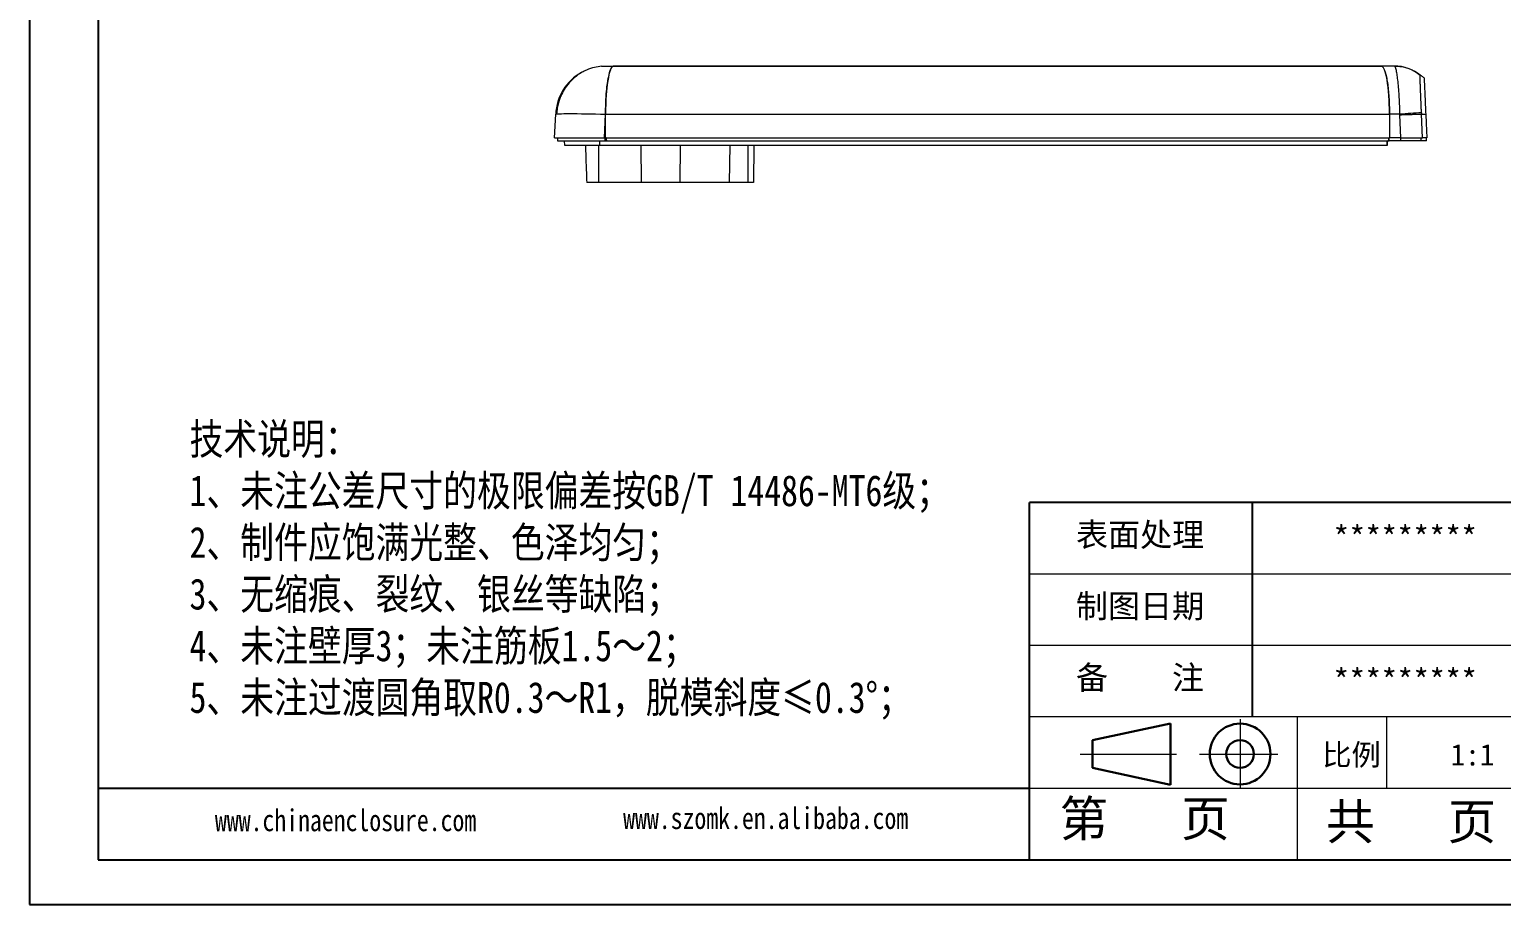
# Model space of a CAD drawing. Header units: inches. Extents: x 1568 to 2997, y 532 to 848.
# Drawn here: x 1568.2 to 1816.2, y 531.8 to 679.2 of the extents above; entities that cross this region are included whole.
import ezdxf

# ---------------------------------------------------------------- set-up
doc = ezdxf.new("R2010")
doc.units = ezdxf.units.IN
doc.linetypes.add('CENTER2', pattern=[28.575, 19.05, -3.175, 3.175, -3.175])
doc.layers.add('文字', color=81, linetype='Continuous')
for name, color, linetype, lineweight in [('粗实线', 7, 'Continuous', 30), ('细实线', 3, 'Continuous', 9), ('细点划线', 2, 'CENTER2', 9)]:
    doc.layers.add(name, color=color, linetype=linetype, lineweight=lineweight)
doc.styles.get("Standard").update_dxf_attribs({"font": 'txt', "bigfont": 'gbcbig.shx'})
doc.styles.add('宋体', font='', dxfattribs={"width": 0.8, "height": 3.5})
doc.styles.get('宋体').set_extended_font_data('SimSun')

msp = doc.modelspace()

# ---------------------------------------------------------------- linework, layer by layer
for p, q in [((1568.157, 847.734), (1568.157, 531.77)), ((1579.72, 840.211), (1579.72, 539.293)), ((1568.157, 678.049), (1568.157, 531.77)), ((1826.946, 599.476), (1736.671, 599.476)), ((1736.671, 539.293), (1736.671, 599.476)), ((1774.286, 563.366), (1774.286, 599.476)), ((1736.671, 551.329), (1579.72, 551.329)), ((1579.72, 539.293), (2007.497, 539.293)), ((1568.157, 531.77), (2015.02, 531.77)), ((1568.157, 531.77), (1775.038, 531.77))]:
    msp.add_line(p, q)
at = {"color": 7, "linetype": 'Continuous', "lineweight": 15}
for p, q in [((1664.576, 672.989), (1665.328, 673.022)), ((1666.535, 672.994), (1666.51, 672.97)), ((1802.481, 671.562), (1802.484, 671.56)), ((1803.167, 671.032), (1803.178, 671.024)), ((1656.662, 660.922), (1656.836, 664.893)), ((1665.063, 660.922), (1665.24, 664.893)), ((1665.241, 660.922), (1665.241, 664.893)), ((1665.241, 660.922), (1665.241, 664.893)), ((1797.341, 664.893), (1797.341, 660.922)), ((1797.341, 664.893), (1797.341, 660.922)), ((1799.108, 664.815), (1799.103, 664.893)), ((1802.748, 664.907), (1803.444, 664.914)), ((1802.922, 660.922), (1802.748, 664.907)), ((1799.279, 660.922), (1799.108, 664.815)), ((1657.141, 660.922), (1657.141, 660.422)), ((1658.357, 659.622), (1658.343, 660.422)), ((1664.202, 660.422), (1664.204, 659.622)), ((1665.12, 660.922), (1665.12, 660.422)), ((1665.324, 660.922), (1665.241, 660.922)), ((1665.32, 660.922), (1665.32, 660.422)), ((1665.327, 660.422), (1665.32, 660.422)), ((1665.327, 660.422), (1665.324, 660.922)), ((1665.324, 660.922), (1665.327, 660.422)), ((1665.501, 660.422), (1665.327, 660.422)), ((1796.941, 659.622), (1796.941, 660.422)), ((1796.941, 660.422), (1796.941, 659.622)), ((1797.254, 660.422), (1797.08, 660.422)), ((1797.258, 660.922), (1797.254, 660.422)), ((1797.254, 660.422), (1797.258, 660.922)), ((1797.254, 660.422), (1797.263, 660.422)), ((1797.263, 660.422), (1797.263, 660.922)), ((1799.222, 660.922), (1799.222, 660.422)), ((1802.603, 660.922), (1802.603, 660.422)), ((1803.6, 660.422), (1802.603, 660.422)), ((1803.619, 660.922), (1802.922, 660.922)), ((1803.6, 660.422), (1803.591, 660.922)), ((1803.619, 660.922), (1803.591, 660.922)), ((1671.181, 659.622), (1671.235, 653.422)), ((1677.838, 653.422), (1677.893, 659.622)), ((1686.118, 653.422), (1686.227, 659.622)), ((1690.246, 659.622), (1690.192, 653.422)), ((1671.235, 653.422), (1664.074, 653.422)), ((1677.838, 653.422), (1671.235, 653.422)), ((1686.118, 653.422), (1677.838, 653.422)), ((1689.213, 653.422), (1686.118, 653.422)), ((1690.192, 653.422), (1689.213, 653.422))]:
    msp.add_line(p, q, dxfattribs=at)
at = {"color": 8, "linetype": 'Continuous', "lineweight": 15}
for p, q in [((1664.074, 659.622), (1664.074, 653.422)), ((1689.213, 659.622), (1689.213, 653.422))]:
    msp.add_line(p, q, dxfattribs=at)
at = {"color": 7, "linetype": 'Continuous', "lineweight": 15, "flags": 128}
for points in [[(1665.735, 671.109), (1665.828, 671.543), (1665.926, 671.927), (1666.029, 672.256), (1666.135, 672.529), (1666.246, 672.744), (1666.359, 672.898), (1666.473, 672.991), (1666.588, 673.022)], [(1803.444, 664.914), (1803.511, 663.387), (1803.565, 662.154), (1803.619, 660.922)]]:
    msp.add_lwpolyline(points, dxfattribs=at)
at = {"color": 7, "linetype": 'Continuous', "lineweight": 15}
for centre, radius, start, end in [((1798.155, 666.289), 6.733, 49.63689, 89.9129), ((1665.328, 664.522), 8.5, 119.12483, 177.5), ((1812.975, 501.07), 164.409, 93.56988, 94.84001)]:
    msp.add_arc(centre, radius, start, end, dxfattribs=at)
for points, knots in [([(1664.582, 672.989), (1664.173, 672.935), (1663.292, 672.818), (1662.209, 672.431), (1661.288, 671.967), (1660.367, 671.387), (1659.377, 670.537), (1658.46, 669.406), (1657.887, 668.402), (1657.519, 667.539), (1657.271, 666.771), (1657.075, 665.893), (1657.024, 665.268), (1656.997, 664.942)], [0, 0, 0, 0, 0.1054377, 0.2273217, 0.2945125, 0.3643007, 0.4962988, 0.6157062, 0.7218894, 0.7798694, 0.8462145, 0.9199912, 1, 1, 1, 1]), ([(1665.328, 673.022), (1665.328, 673.022), (1665.456, 673.022), (1665.915, 673.022), (1666.237, 673.022), (1666.588, 673.022)], [0, 0, 0, 0, 0.5, 0.5, 1, 1, 1, 1]), ([(1665.735, 671.109), (1665.847, 671.653), (1665.971, 672.085), (1666.174, 672.565), (1666.245, 672.696), (1666.387, 672.892), (1666.46, 672.959), (1666.535, 672.994)], [0, 0, 0, 0, 0.5, 0.5, 0.75, 0.75, 1, 1, 1, 1]), ([(1666.535, 672.994), (1677.236, 672.994), (1688.003, 672.994), (1709.605, 672.994), (1720.443, 672.994), (1742.119, 672.994), (1752.958, 672.994), (1774.567, 672.994), (1785.339, 672.994), (1796.046, 672.994)], [0, 0, 0, 0, 0.25, 0.25, 0.5, 0.5, 0.75, 0.75, 1, 1, 1, 1]), ([(1796.046, 672.994), (1785.339, 672.994), (1774.567, 672.994), (1752.957, 672.994), (1742.119, 672.994), (1720.442, 672.994), (1709.605, 672.994), (1688.002, 672.994), (1677.236, 672.994), (1666.535, 672.994)], [0, 0, 0, 0, 0.25, 0.25, 0.5, 0.5, 0.75, 0.75, 1, 1, 1, 1]), ([(1798.166, 673.022), (1797.486, 673.022), (1796.128, 673.022), (1794.088, 673.022), (1792.047, 673.022), (1790.003, 673.022), (1787.958, 673.022), (1785.91, 673.022), (1783.862, 673.022), (1781.811, 673.022), (1779.759, 673.022), (1777.706, 673.022), (1775.652, 673.022), (1773.596, 673.022), (1771.539, 673.022), (1769.481, 673.022), (1767.422, 673.022), (1763.305, 673.022), (1757.126, 673.022), (1748.881, 673.022), (1740.631, 673.022), (1735.111, 673.022), (1732.28, 673.022), (1732.097, 673.022), (1731.794, 673.022), (1731.369, 673.022), (1730.823, 673.022), (1730.156, 673.022), (1729.368, 673.022), (1728.458, 673.022), (1727.428, 673.022), (1726.276, 673.022), (1725.004, 673.022), (1723.61, 673.022), (1722.094, 673.022), (1720.458, 673.022), (1718.701, 673.022), (1716.823, 673.022), (1714.824, 673.022), (1712.704, 673.022), (1710.463, 673.022), (1708.101, 673.022), (1705.62, 673.022), (1703.017, 673.022), (1700.295, 673.022), (1697.453, 673.022), (1694.492, 673.022), (1691.411, 673.022), (1688.211, 673.022), (1684.893, 673.022), (1681.457, 673.022), (1677.904, 673.022), (1674.234, 673.022), (1670.448, 673.022), (1667.888, 673.022), (1666.588, 673.022)], [0, 0, 0, 0, 0.0156153, 0.0312342, 0.0468565, 0.0624818, 0.0781101, 0.0937409, 0.1093742, 0.1250095, 0.1406468, 0.1562858, 0.1719261, 0.1875677, 0.2032102, 0.2188535, 0.2344972, 0.2501412, 0.312638, 0.3751209, 0.4375761, 0.4999903, 0.5004552, 0.5018366, 0.5041346, 0.5073492, 0.5114803, 0.5165282, 0.5224929, 0.5293744, 0.537173, 0.5458886, 0.5555216, 0.5660719, 0.5775399, 0.5899256, 0.6032294, 0.6174513, 0.6325918, 0.648651, 0.6656292, 0.6835267, 0.7023437, 0.7220807, 0.742738, 0.7643158, 0.7868145, 0.8102345, 0.8345762, 0.8598398, 0.8860258, 0.9131344, 0.9411661, 0.9701212, 1, 1, 1, 1]), ([(1797.341, 664.893), (1797.341, 665.409), (1797.332, 665.915), (1797.309, 666.661), (1797.299, 666.907), (1797.275, 667.394), (1797.261, 667.636), (1797.213, 668.346), (1797.175, 668.794), (1797.106, 669.432), (1797.081, 669.638), (1797.029, 670.039), (1797, 670.234), (1796.912, 670.788), (1796.847, 671.122), (1796.708, 671.718), (1796.632, 671.983), (1796.475, 672.422), (1796.393, 672.598), (1796.224, 672.863), (1796.136, 672.952), (1796.046, 672.994)], [0, 0, 0, 0, 0.125, 0.125, 0.1875, 0.1875, 0.25, 0.25, 0.375, 0.375, 0.4375, 0.4375, 0.5, 0.5, 0.625, 0.625, 0.75, 0.75, 0.875, 0.875, 1, 1, 1, 1]), ([(1796.236, 672.813), (1796.253, 672.797), (1796.352, 672.709), (1796.522, 672.319), (1796.737, 671.64), (1796.926, 670.746), (1797.085, 669.672), (1797.209, 668.461), (1797.295, 667.126), (1797.335, 665.923), (1797.339, 665.166), (1797.341, 664.893)], [0, 0, 0, 0, 0.0268297, 0.1569216, 0.2833481, 0.4134422, 0.5398495, 0.6699237, 0.7963114, 0.9263645, 1, 1, 1, 1]), ([(1799.103, 664.893), (1799.101, 664.99), (1799.096, 665.186), (1799.089, 665.479), (1799.08, 665.772), (1799.07, 666.064), (1799.06, 666.355), (1799.048, 666.644), (1799.036, 666.93), (1799.022, 667.213), (1799.008, 667.493), (1798.993, 667.768), (1798.953, 668.439), (1798.879, 669.467), (1798.758, 670.684), (1798.62, 671.699), (1798.509, 672.257), (1798.433, 672.544), (1798.396, 672.668), (1798.355, 672.782), (1798.311, 672.882), (1798.264, 672.959), (1798.215, 673.012), (1798.182, 673.019), (1798.166, 673.022)], [0, 0, 0, 0, 0.0226041, 0.045295, 0.0680566, 0.0908725, 0.1137259, 0.1365999, 0.1594776, 0.1823416, 0.2051748, 0.2279602, 0.2506807, 0.3741209, 0.5000322, 0.6200326, 0.7493499, 0.7772717, 0.8080839, 0.8416567, 0.8778335, 0.9164297, 0.9572321, 1, 1, 1, 1]), ([(1798.202, 673.022), (1798.202, 673.022), (1798.603, 673.022), (1799.37, 672.956), (1800.302, 672.718), (1800.945, 672.468), (1801.292, 672.305), (1801.59, 672.15), (1801.878, 671.983), (1802.2, 671.773), (1802.391, 671.629), (1802.481, 671.562)], [0, 0, 0, 0, 0.0000807, 0.2612876, 0.499571, 0.624551, 0.7102244, 0.7495486, 0.8436734, 0.9271489, 1, 1, 1, 1]), ([(1665.241, 664.893), (1665.241, 665.494), (1665.252, 666.083), (1665.284, 666.945), (1665.297, 667.229), (1665.33, 667.79), (1665.349, 668.066), (1665.412, 668.865), (1665.464, 669.365), (1665.556, 670.065), (1665.589, 670.29), (1665.659, 670.717), (1665.696, 670.918), (1665.735, 671.109)], [0, 0, 0, 0, 0.25, 0.25, 0.375, 0.375, 0.5, 0.5, 0.75, 0.75, 0.875, 0.875, 1, 1, 1, 1]), ([(1665.735, 671.109), (1665.657, 670.728), (1665.588, 670.306), (1665.496, 669.611), (1665.468, 669.369), (1665.415, 668.864), (1665.391, 668.603), (1665.328, 667.805), (1665.296, 667.25), (1665.263, 666.382), (1665.254, 666.086), (1665.243, 665.492), (1665.241, 665.193), (1665.241, 664.893)], [0, 0, 0, 0, 0.25, 0.25, 0.375, 0.375, 0.5, 0.5, 0.75, 0.75, 0.875, 0.875, 1, 1, 1, 1]), ([(1802.516, 671.419), (1802.517, 671.458), (1802.515, 671.491), (1802.506, 671.527), (1802.502, 671.537), (1802.495, 671.549), (1802.492, 671.553), (1802.486, 671.558), (1802.482, 671.561), (1802.481, 671.562)], [0, 0, 0, 0, 0.5, 0.5, 0.75, 0.75, 0.875, 0.875, 1, 1, 1, 1]), ([(1803.167, 671.032), (1803.033, 671.135), (1802.806, 671.311), (1802.579, 671.486), (1802.486, 671.558)], [0, 0, 0, 0, 0.5880429, 1, 1, 1, 1]), ([(1802.738, 665.16), (1802.734, 665.245), (1802.726, 665.414), (1802.714, 665.666), (1802.703, 665.917), (1802.692, 666.166), (1802.681, 666.412), (1802.67, 666.656), (1802.66, 666.897), (1802.65, 667.135), (1802.64, 667.369), (1802.63, 667.599), (1802.621, 667.826), (1802.612, 668.048), (1802.604, 668.265), (1802.596, 668.477), (1802.588, 668.684), (1802.58, 668.886), (1802.573, 669.081), (1802.558, 669.493), (1802.54, 670.067), (1802.527, 670.568), (1802.522, 670.875), (1802.519, 671.054), (1802.517, 671.205), (1802.516, 671.33), (1802.516, 671.389), (1802.516, 671.419)], [0, 0, 0, 0, 0.0279778, 0.0559203, 0.083833, 0.1117204, 0.1395859, 0.1674318, 0.1952595, 0.2230698, 0.2508629, 0.2786387, 0.3063968, 0.3341367, 0.3618579, 0.3895603, 0.417244, 0.4449098, 0.4725591, 0.5001941, 0.6254817, 0.7496036, 0.7996944, 0.8497484, 0.8997974, 0.9498713, 1, 1, 1, 1]), ([(1803.178, 671.024), (1803.178, 671.024), (1803.179, 670.985), (1803.186, 670.835), (1803.191, 670.721), (1803.204, 670.419), (1803.212, 670.235), (1803.231, 669.801), (1803.242, 669.546), (1803.267, 668.986), (1803.28, 668.68), (1803.309, 668.016), (1803.325, 667.657), (1803.357, 666.918), (1803.374, 666.534), (1803.409, 665.733), (1803.427, 665.325), (1803.444, 664.914)], [0, 0, 0, 0, 0.125, 0.125, 0.25, 0.25, 0.375, 0.375, 0.5, 0.5, 0.625, 0.625, 0.75, 0.75, 0.875, 0.875, 1, 1, 1, 1]), ([(1656.836, 664.893), (1656.839, 664.967), (1657.695, 665.009), (1660.756, 665.009), (1662.9, 664.968), (1665.24, 664.893)], [0, 0, 0, 0, 0.5, 0.5, 1, 1, 1, 1]), ([(1665.241, 664.893), (1687.093, 664.893), (1709.211, 664.893), (1753.382, 664.893), (1775.542, 664.893), (1797.341, 664.893)], [0, 0, 0, 0, 0.5, 0.5, 1, 1, 1, 1]), ([(1799.108, 664.815), (1799.196, 664.818), (1799.372, 664.825), (1799.636, 664.834), (1799.898, 664.843), (1800.159, 664.851), (1800.417, 664.859), (1800.673, 664.866), (1800.925, 664.873), (1801.174, 664.88), (1801.417, 664.885), (1801.655, 664.89), (1801.887, 664.895), (1802.114, 664.899), (1802.333, 664.902), (1802.545, 664.905), (1802.68, 664.906), (1802.748, 664.907)], [0, 0, 0, 0, 0.0652378, 0.1308919, 0.196917, 0.263266, 0.3298903, 0.3967403, 0.463765, 0.5309128, 0.5981316, 0.6653688, 0.7325719, 0.7996882, 0.8666658, 0.9334533, 1, 1, 1, 1]), ([(1656.662, 660.922), (1656.662, 660.922), (1656.715, 660.922), (1656.868, 660.922), (1656.932, 660.922), (1657.085, 660.922), (1657.175, 660.922), (1657.481, 660.922), (1657.731, 660.922), (1658.174, 660.922), (1658.332, 660.922), (1658.672, 660.922), (1658.855, 660.922), (1659.429, 660.922), (1659.846, 660.922), (1660.523, 660.922), (1660.757, 660.922), (1661.243, 660.922), (1661.495, 660.922), (1662.265, 660.922), (1662.798, 660.922), (1663.903, 660.922), (1664.478, 660.922), (1665.063, 660.922)], [0, 0, 0, 0, 0.125, 0.125, 0.1875, 0.1875, 0.25, 0.25, 0.375, 0.375, 0.4375, 0.4375, 0.5, 0.5, 0.625, 0.625, 0.6875, 0.6875, 0.75, 0.75, 0.875, 0.875, 1, 1, 1, 1]), ([(1657.141, 660.422), (1657.141, 660.422), (1657.952, 660.422), (1660.857, 660.422), (1662.897, 660.422), (1665.12, 660.422)], [0, 0, 0, 0, 0.5, 0.5, 1, 1, 1, 1]), ([(1799.222, 660.422), (1798.895, 660.422), (1798.243, 660.422), (1797.59, 660.422), (1797.263, 660.422)], [0, 0, 0, 0, 0.5000936, 1, 1, 1, 1]), ([(1799.279, 660.922), (1798.956, 660.922), (1798.31, 660.922), (1797.664, 660.922), (1797.341, 660.922)], [0, 0, 0, 0, 0.5000925, 1, 1, 1, 1]), ([(1802.603, 660.422), (1802.35, 660.422), (1802.12, 660.422), (1801.598, 660.422), (1801.323, 660.422), (1800.458, 660.422), (1799.855, 660.422), (1799.222, 660.422)], [0, 0, 0, 0, 0.25, 0.25, 0.5, 0.5, 1, 1, 1, 1]), ([(1799.279, 660.922), (1799.959, 660.922), (1800.608, 660.922), (1801.846, 660.922), (1802.417, 660.922), (1802.922, 660.922)], [0, 0, 0, 0, 0.5, 0.5, 1, 1, 1, 1]), ([(1664.204, 659.622), (1663.797, 659.622), (1663.401, 659.622), (1662.825, 659.622), (1662.635, 659.622), (1662.263, 659.622), (1662.079, 659.622), (1661.541, 659.622), (1661.204, 659.622), (1660.733, 659.622), (1660.582, 659.622), (1660.29, 659.622), (1660.149, 659.622), (1659.75, 659.622), (1659.514, 659.622), (1659.206, 659.622), (1659.111, 659.622), (1658.936, 659.622), (1658.856, 659.622), (1658.643, 659.622), (1658.537, 659.622), (1658.394, 659.622), (1658.357, 659.622), (1658.357, 659.622)], [0, 0, 0, 0, 0.125, 0.125, 0.1875, 0.1875, 0.25, 0.25, 0.375, 0.375, 0.4375, 0.4375, 0.5, 0.5, 0.625, 0.625, 0.6875, 0.6875, 0.75, 0.75, 0.875, 0.875, 1, 1, 1, 1]), ([(1661.843, 659.622), (1661.853, 659.33), (1661.863, 659.038), (1661.873, 658.747), (1661.897, 658.08), (1661.92, 657.414), (1661.944, 656.748), (1661.983, 655.639), (1662.023, 654.531), (1662.064, 653.422)], [-0.0008759508, -0.0008759508, -0.0008759508, -0.0008759508, 0, 0, 0, 0.0020000001, 0.0020000001, 0.0020000001, 0.0053281559, 0.0053281559, 0.0053281559, 0.0053281559]), ([(1796.941, 659.622), (1774.982, 659.622), (1752.886, 659.622), (1719.524, 659.622), (1708.412, 659.622), (1686.226, 659.622), (1675.189, 659.622), (1664.204, 659.622)], [0, 0, 0, 0, 0.49431541, 0.49431541, 0.74184016, 0.74184016, 0.98936492, 0.98936492, 0.98936492, 0.98936492]), ([(1664.074, 653.422), (1663.882, 653.422), (1663.69, 653.422), (1663.498, 653.422), (1663.306, 653.422), (1663.113, 653.422), (1662.921, 653.422), (1662.635, 653.422), (1662.35, 653.422), (1662.064, 653.422)], [0, 0, 0, 0, 0.0005766991, 0.0005766991, 0.0005766991, 0.0011533982, 0.0011533982, 0.0011533982, 0.0020107348, 0.0020107348, 0.0020107348, 0.0020107348])]:
    msp.add_open_spline(points, degree=3, knots=knots, dxfattribs=at)
for points in [[(1799.103, 664.893), (1798.516, 664.893), (1797.928, 664.893), (1797.341, 664.893)], [(1802.738, 665.16), (1802.741, 665.085), (1802.746, 664.953), (1802.748, 664.907)], [(1665.241, 660.922), (1665.181, 660.922), (1665.122, 660.922), (1665.063, 660.922)], [(1665.12, 660.422), (1665.187, 660.422), (1665.253, 660.422), (1665.32, 660.422)], [(1665.241, 660.922), (1709.247, 660.922), (1753.28, 660.922), (1797.341, 660.922)], [(1665.327, 660.422), (1709.277, 660.422), (1753.25, 660.422), (1797.254, 660.422)]]:
    msp.add_open_spline(points, degree=3, dxfattribs=at)
at = {"layer": '粗实线', "color": 7}
for p, q in [((1760.46, 562.24), (1747.308, 559.452)), ((1760.46, 562.24), (1760.46, 551.933)), ((1747.308, 559.452), (1747.308, 554.801)), ((1747.308, 554.801), (1760.46, 551.933))]:
    msp.add_line(p, q, dxfattribs=at)
for radius in [5.113, 2.326]:
    msp.add_circle((1772.165, 557.127), radius, dxfattribs=at)
at = {"layer": '细实线', "color": 7}
for p, q in [((1826.946, 587.44), (1736.671, 587.44)), ((1826.946, 575.403), (1736.671, 575.403)), ((2007.497, 563.366), (1736.671, 563.366)), ((1781.809, 563.366), (1781.809, 539.293)), ((1796.855, 563.366), (1796.855, 551.329)), ((1826.946, 551.329), (1736.671, 551.329))]:
    msp.add_line(p, q, dxfattribs=at)
at = {"layer": '细点划线', "color": 7}
for p, q in [((1772.165, 563.013), (1772.165, 551.329)), ((1745.211, 557.127), (1761.467, 557.127)), ((1765.327, 557.127), (1778.542, 557.127))]:
    msp.add_line(p, q, dxfattribs=at)

# ---------------------------------------------------------------- texts
at = {"char_height": 3.95848, "width": 2249.80559, "attachment_point": 1}
for s, insert in [('{\\fSimHei|b0|i0|c134|p49;表面处理}', (1744.521, 596.06)), ('{\\fSimHei|b0|i0|c134|p49;*********}', (1787.877, 595.551)), ('{\\fSimHei|b0|i0|c134|p49;制图日期}', (1744.521, 584.024)), ('{\\fSimHei|b0|i0|c134|p49;备    注}', (1744.521, 571.987)), ('{\\fSimHei|b0|i0|c134|p49;*********}', (1787.877, 571.478))]:
    msp.add_mtext(s, dxfattribs=dict(at, insert=insert))
at = {"layer": '文字', "color": 0, "attachment_point": 1, "style": '宋体'}
for s, insert, char_height, width in [('{\\H1.111x;技术说明：\\P1、未注公差尺寸的极限偏差按GB/T 14486-MT6级；\\P2、制件应饱满光整、色泽均匀；\\P3、无缩痕、裂纹、银丝等缺陷；\\P4、未注壁厚3；未注筋板1.5～2；\\P5、未注过渡圆角取R0.3～R1，脱模斜度≤0.3%%D；}', (1595.136, 612.815), 4.70185, 171.25716), ('www.szomk.en.alibaba.com', (1668.204, 548.171), 3.67789, 64.61702), ('www.chinaenclosure.com', (1599.412, 547.807), 3.67789, 64.61702)]:
    msp.add_mtext(s, dxfattribs=dict(at, insert=insert, char_height=char_height, width=width))
at = {"layer": '细实线', "color": 7, "attachment_point": 1}
for s, insert, char_height, width in [('{\\fSimSun|b0|i0|c134|p54;比例}', (1786.021, 558.808), 3.61102, 15.85126), ('{\\fSimSun|b0|i0|c134|p54;1:1}', (1807.65, 558.808), 3.61102, 15.85126), ('{\\fSimSun|b0|i0|c134|p54;第   页}', (1741.735, 549.261), 6.01837, 45.13776), ('{\\fSimSun|b0|i0|c134|p54; 共   页}', (1782.545, 548.749), 6.01837, 45.13776)]:
    msp.add_mtext(s, dxfattribs=dict(at, insert=insert, char_height=char_height, width=width))

doc.saveas('drawing.dxf')
